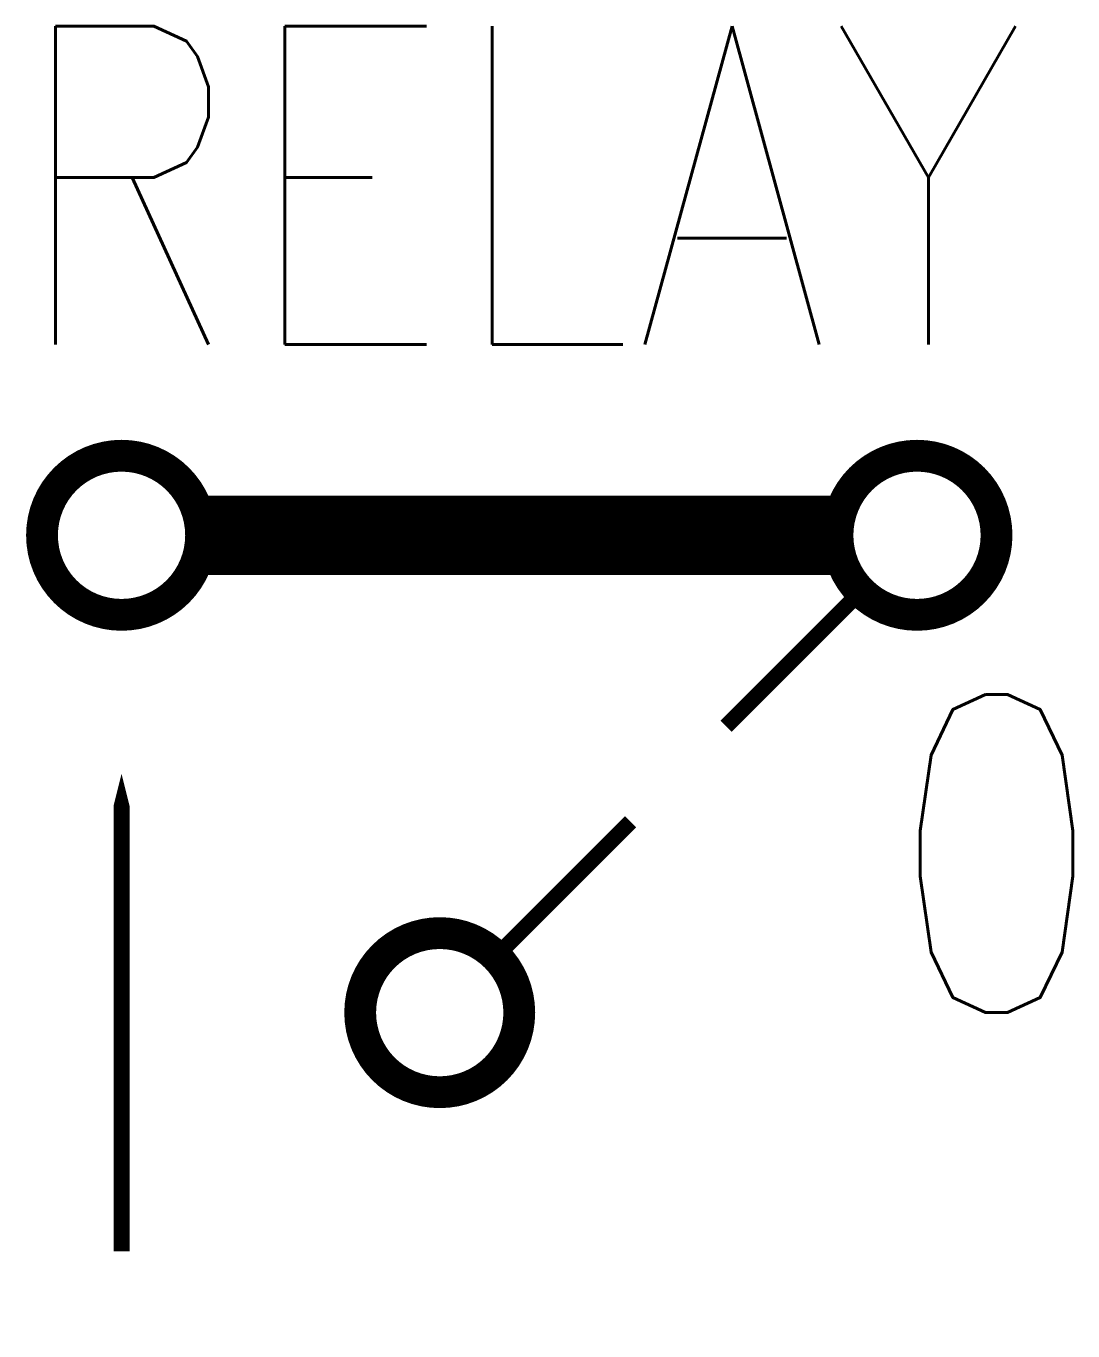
# Model space of a CAD drawing. Extents: x -6.1 to 0.48, y -5 to 3.2.
import ezdxf
from ezdxf.enums import TextEntityAlignment as Align

# ---------------------------------------------------------------- set-up
doc = ezdxf.new("R2010")
doc.units = 0
doc.header["$MEASUREMENT"] = 0
doc.layers.get('0').update_dxf_attribs({"linetype": 'CONTINUOUS'})
doc.styles.get("Standard").update_dxf_attribs({"font": 'txt.shx', "width": 0.8, "bigfont": 'HZTXT.SHX'})

msp = doc.modelspace()

# ---------------------------------------------------------------- linework, layer by layer
at = {"const_width": 0.2}
for points in [[(-6, 0, 1), (-5, 0, 1)], [(-1, 0, 1), (0, 0, 1)], [(-4, -3, 1), (-3, -3, 1)]]:
    msp.add_lwpolyline(points, format="xyb", close=True, dxfattribs=at)
for points, const_width in [([(-5, 0), (-1, 0)], 0.5), ([(-0.8536, -0.3536), (-1.7, -1.2)], 0.1), ([(-2.3, -1.8), (-3.1464, -2.6464)], 0.1)]:
    msp.add_lwpolyline(points, dxfattribs=dict(const_width=const_width))
msp.add_lwpolyline([(-5.5, -4.5, 0.1, 0.1, 0), (-5.5, -3.5, 1, 0, 0), (-5.5, -1.5, 0, 0, 0)], format="xyseb")

# ---------------------------------------------------------------- texts
at = {"width": 0.8}
for tag, p in [('RELAY', (-3, 2.2)), ('0', (0, -2))]:
    msp.add_attdef(tag, text='', height=2, dxfattribs=at).set_placement(p, align=Align.MIDDLE)

doc.saveas('drawing.dxf')
